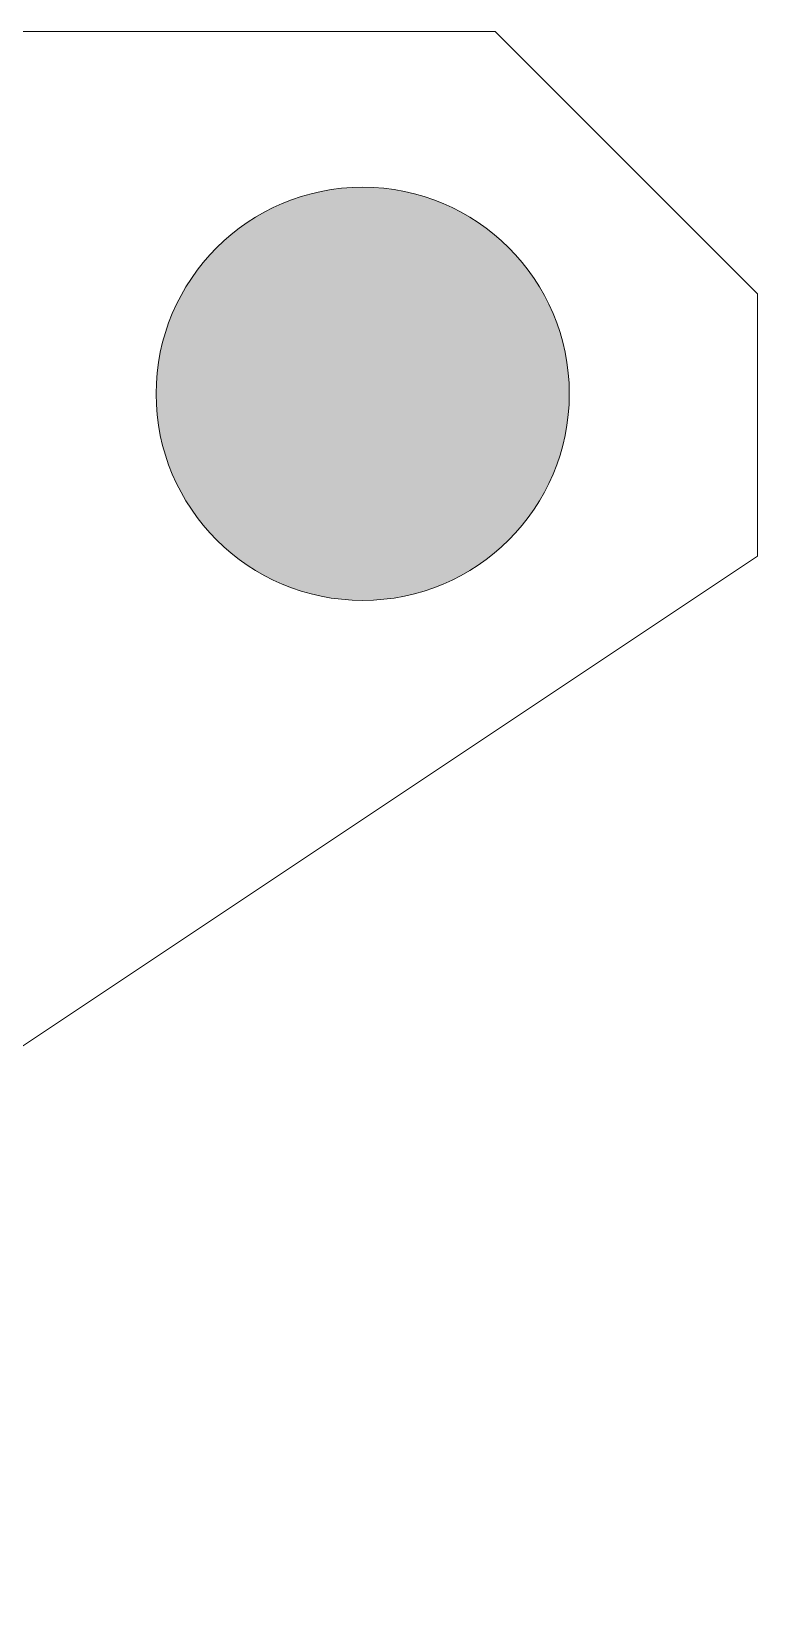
# Model space of a CAD drawing. Header units: inches. Extents: x 0 to 1.18, y 0 to 0.6.
# Drawn here: x 0.9 to 1.177, y 0.001 to 0.601 of the extents above; entities that cross this region are included whole.
import ezdxf

# ---------------------------------------------------------------- set-up
doc = ezdxf.new("R2010")
doc.units = ezdxf.units.IN
doc.header["$MEASUREMENT"] = 0
doc.layers.add('Layer 1', color=7, linetype='Continuous', lineweight=0)

# ---------------------------------------------------------------- blocks, each defined once
blk = doc.blocks.new('Block_15')
at = {"layer": 'Layer 1', "transparency": 33554687}
h = blk.add_hatch(color=7, dxfattribs=at)
h.dxf.hatch_style = 2
edge = h.paths.add_edge_path()
edge.add_spline(control_points=[(0.47698, 0.60103), (0.47698, 0.60103), (1.07698, 0.60103), (1.07698, 0.60103)], knot_values=[0, 0, 0, 0, 1, 1, 1, 1], degree=3, periodic=0)
edge.add_line((1.07698, 0.60103), (0.47698, 0.60103))
h = blk.add_hatch(color=7, dxfattribs=at)
h.dxf.hatch_style = 2
edge = h.paths.add_edge_path()
edge.add_spline(control_points=[(1.07698, 0.60103), (1.07698, 0.60103), (1.17698, 0.50103), (1.17698, 0.50103)], knot_values=[0, 0, 0, 0, 1, 1, 1, 1], degree=3, periodic=0)
edge.add_line((1.17698, 0.50103), (1.07698, 0.60103))
h = blk.add_hatch(color=7, dxfattribs=at)
h.dxf.hatch_style = 2
edge = h.paths.add_edge_path()
edge.add_arc((1.02653, 0.46291), 0.07874, 0, 360)
h = blk.add_hatch(color=7, dxfattribs=at)
h.dxf.hatch_style = 2
edge = h.paths.add_edge_path()
edge.add_spline(control_points=[(1.17698, 0.50103), (1.17698, 0.50103), (1.17698, 0.40103), (1.17698, 0.40103)], knot_values=[0, 0, 0, 0, 1, 1, 1, 1], degree=3, periodic=0)
edge.add_line((1.17698, 0.40103), (1.17698, 0.50103))
h = blk.add_hatch(color=7, dxfattribs=at)
h.dxf.hatch_style = 2
edge = h.paths.add_edge_path()
edge.add_spline(control_points=[(1.17698, 0.40103), (1.17698, 0.40103), (0.57698, 0.00103), (0.57698, 0.00103)], knot_values=[0, 0, 0, 0, 1, 1, 1, 1], degree=3, periodic=0)
edge.add_line((0.57698, 0.00103), (1.17698, 0.40103))
at = {"layer": 'Layer 1', "color": 7, "lineweight": 9}
blk.add_circle((1.02653, 0.46291), 0.07874, dxfattribs=at)
for points in [[(0.47698, 0.60103), (0.47698, 0.60103), (1.07698, 0.60103), (1.07698, 0.60103)], [(1.07698, 0.60103), (1.07698, 0.60103), (1.17698, 0.50103), (1.17698, 0.50103)], [(1.17698, 0.50103), (1.17698, 0.50103), (1.17698, 0.40103), (1.17698, 0.40103)], [(1.17698, 0.40103), (1.17698, 0.40103), (0.57698, 0.00103), (0.57698, 0.00103)]]:
    blk.add_open_spline(points, degree=3, dxfattribs=at)

msp = doc.modelspace()

# ---------------------------------------------------------------- block references
at = {"layer": 'Layer 1'}
msp.add_blockref('Block_15', (0, 0), dxfattribs=at)

doc.saveas('drawing.dxf')
